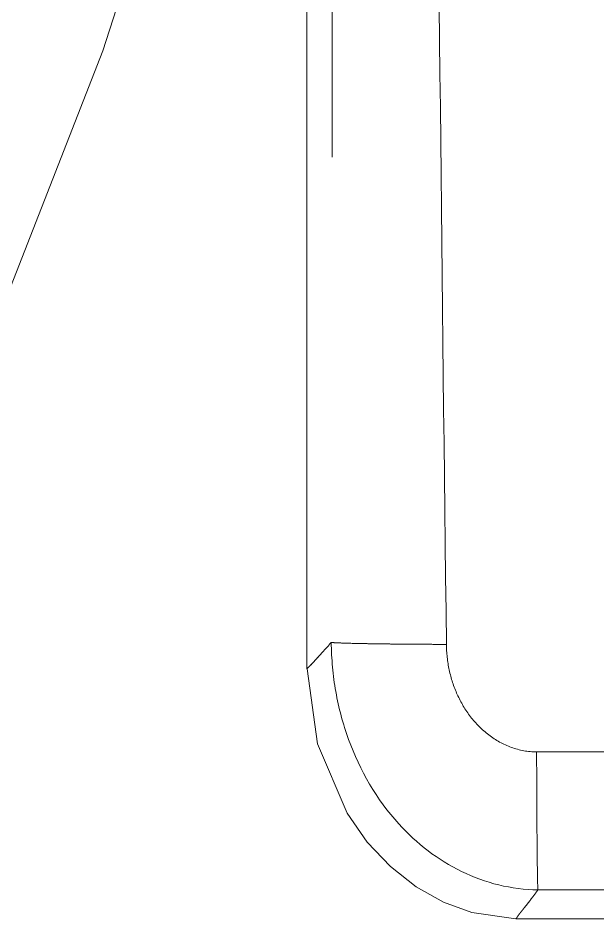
# Model space of a CAD drawing. Header units: millimetres. Extents: x 1680 to 166026, y 35966 to 91121.
# Drawn here: x 46127.4 to 46321.7, y 53575.9 to 53877.9 of the extents above; entities that cross this region are included whole.
import ezdxf

# ---------------------------------------------------------------- set-up
doc = ezdxf.new("R2010")
doc.units = ezdxf.units.MM
doc.linetypes.add('IMPORT-ACAD_ISO03W100', pattern=[762, 304.8, -457.2])
doc.layers.add('A-GENM', color=13, linetype='Continuous', lineweight=18)
doc.layers.add('G-IMPT', color=8, linetype='Continuous', lineweight=18)

# ---------------------------------------------------------------- blocks, each defined once
blk = doc.blocks.new('Furniture_Sofas-Armchairs_Fritz-Hansen_Alphabet-SofaT-Series-PL300-3 - Default-285427-mebel yerləşmə planı')
at = {"layer": 'A-GENM', "color": 253, "linetype": 'IMPORT-ACAD_ISO03W100', "flags": 128}
blk.add_lwpolyline([(1149.39, 979.25), (1149.39, 964.5), (1149.39, 949.75), (1149.39, 935), (1149.4, 920.25), (1149.4, 905.5), (1149.4, 890.75), (1149.4, 876), (1149.4, 861.25), (1149.4, 846.5)], dxfattribs=at)
at = {"layer": 'A-GENM', "color": 253, "linetype": 'IMPORT-ACAD_ISO03W100'}
for points, knots in [([(1195.64, 846.92), (1195.64, 847.84), (1195.64, 849.67), (1195.63, 853.34), (1195.62, 859.75), (1195.6, 872.57), (1195.58, 890.89), (1195.57, 912.87), (1195.57, 942.18), (1195.63, 964.17), (1195.64, 978.82)], [0, 0, 0, 0, 0.020833, 0.041667, 0.083333, 0.166667, 0.333333, 0.5, 0.666667, 1, 1, 1, 1]), ([(1195.64, 846.92), (1195.53, 838.06), (1191.16, 820.54), (1173.15, 797.38), (1150.68, 784.43), (1129.25, 778.75), (1118.18, 777.73), (1112.67, 777.68)], [0, 0, 0, 0, 0.2222222, 0.4444444, 0.7222222, 0.8611111, 0.9999998, 0.9999998, 0.9999998, 0.9999998]), ([(1149.4, 846.5), (1151.69, 846.5), (1156.3, 846.51), (1165.33, 846.54), (1176.08, 846.6), (1188.82, 846.73), (1194.47, 846.85), (1195.64, 846.92)], [0, 0, 0, 0, 0.1111111, 0.2222222, 0.4444444, 0.6666667, 1, 1, 1, 1]), ([(1195.64, 846.92), (1196.53, 846.27), (1198.17, 845.06), (1200.17, 843.54), (1201.47, 842.5), (1202.32, 841.82), (1202.69, 841.52), (1202.85, 841.38)], [0.0000523, 0.0000523, 0.0000523, 0.0000523, 0.05, 0.1, 0.15, 0.175, 0.2, 0.2, 0.2, 0.2]), ([(1202.91, 841.33), (1203.05, 841.22), (1203.33, 840.99), (1203.79, 840.63), (1204.12, 840.39), (1204.39, 840.21), (1204.58, 840.1), (1204.72, 840.01), (1204.83, 839.94), (1204.91, 839.88), (1204.99, 839.83), (1205.08, 839.76), (1205.17, 839.68), (1205.25, 839.6), (1205.34, 839.51), (1205.41, 839.46), (1205.38, 839.52), (1205.31, 839.59)], [0.2029083, 0.2029083, 0.2029083, 0.2029083, 0.225, 0.25, 0.3, 0.325, 0.35, 0.375, 0.3875, 0.4, 0.4125, 0.425, 0.45, 0.475, 0.5, 0.55, 0.6, 0.6, 0.6, 0.6]), ([(1113.31, 816.27), (1113.31, 814.4), (1113.3, 810.68), (1113.26, 805.23), (1113.22, 800.01), (1113.16, 795.12), (1113.09, 790.66), (1113, 785.43), (1112.85, 780.37), (1112.73, 778.21), (1112.67, 777.69)], [0, 0, 0, 0, 0.1, 0.2, 0.3, 0.4, 0.5, 0.6, 0.8, 0.9998661, 0.9998661, 0.9998661, 0.9998661]), ([(1119.32, 771.66), (1118.91, 772.04), (1117.99, 772.87), (1115.86, 774.81), (1113.99, 776.51), (1112.67, 777.69)], [0.75, 0.75, 0.75, 0.75, 0.8125, 0.875, 1, 1, 1, 1]), ([(1121.46, 769.6), (1121.54, 769.53), (1121.58, 769.51), (1121.21, 769.88), (1120.47, 770.59), (1119.77, 771.25), (1119.38, 771.61)], [0.5, 0.5, 0.5, 0.5, 0.5625, 0.625, 0.6875, 0.7469221, 0.7469221, 0.7469221, 0.7469221])]:
    blk.add_open_spline(points, degree=3, knots=knots, dxfattribs=at)
for points in [[(1149.4, 846.5), (1149.36, 843.6), (1148.29, 837.88), (1144.02, 830.21), (1137.8, 824.08), (1130.25, 819.62), (1121.97, 816.92), (1116.18, 816.29), (1113.31, 816.27)], [(1205.34, 839.57), (1205.36, 839.56), (1205.36, 839.56), (1205.34, 839.58)], [(1113.31, 816.27), (1053.28, 815.55), (933.22, 814.16), (753.12, 812.49), (573.01, 811.16), (392.9, 810.34), (212.78, 810.33), (32.67, 811.13), (-147.44, 812.48), (-327.54, 814.27), (-447.6, 815.6), (-507.63, 816.27)], [(645.18, 778.34), (801.02, 778.19), (956.84, 777.95), (1112.67, 777.68)], [(1119.35, 771.64), (1120.89, 770.2), (1121.51, 769.55), (1121.48, 769.58)]]:
    blk.add_open_spline(points, degree=3, dxfattribs=at)
at = {"layer": 'G-IMPT'}
blk.add_line((1205.39, 986.2), (1205.39, 839.49), dxfattribs=at)
at = {"layer": 'G-IMPT', "flags": 128}
for points in [[(1121.51, 769.56), (1146.71, 773.11), (1169.88, 782.96), (1179.58, 789.74), (1187.81, 797.48), (1194.58, 806.09), (1199.74, 815.29), (1203.21, 824.8), (1205.37, 839.55)], [(621.37, 781.8), (647.2, 778.09), (708.32, 764.98), (783.34, 743.4), (914.34, 701.15), (1065.03, 642.16), (1083, 632.6)], [(1121.54, 769.54), (816.74, 769.54), (689.33, 769.54)]]:
    blk.add_lwpolyline(points, dxfattribs=at)

msp = doc.modelspace()

# ---------------------------------------------------------------- block references
at = {"layer": 'A-GENM', "color": 253, "linetype": 'IMPORT-ACAD_ISO03W100', "rotation": 269.9999999999997}
msp.add_blockref('Furniture_Sofas-Armchairs_Fritz-Hansen_Alphabet-SofaT-Series-PL300-3 - Default-285427-mebel yerləşmə planı', (45454.63, 54781.24), dxfattribs=at)

doc.saveas('drawing.dxf')
